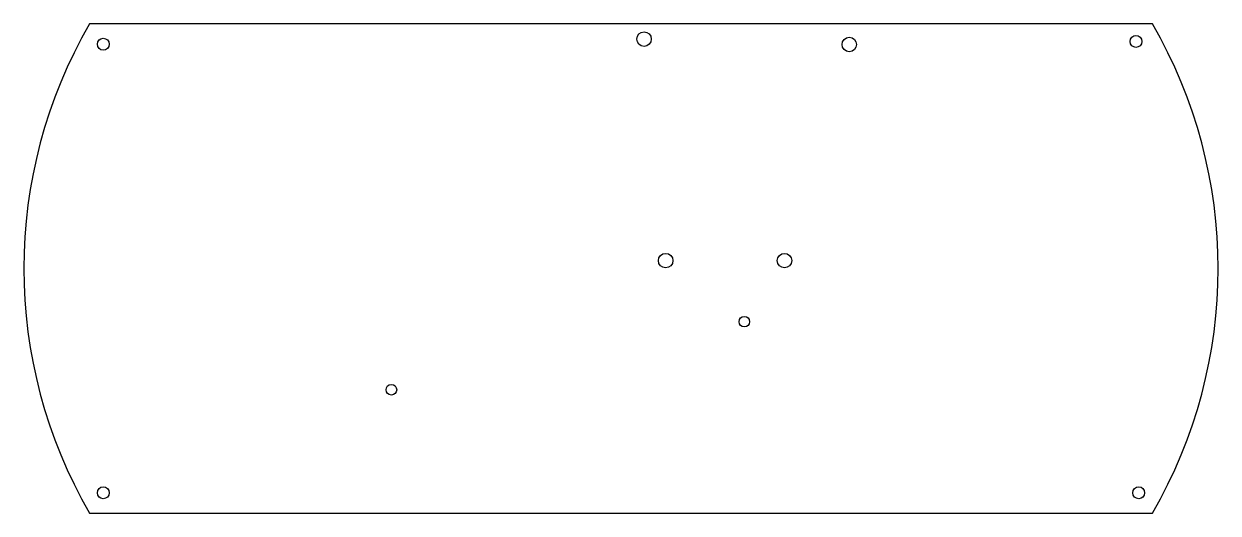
# Model space of a CAD drawing. Extents: x -15 to 265, y 0 to 115.
import ezdxf

# ---------------------------------------------------------------- set-up
doc = ezdxf.new("R2010")
doc.units = 0
doc.layers.add('20', color=7, linetype='CONTINUOUS')

msp = doc.modelspace()

# ---------------------------------------------------------------- linework, layer by layer
at = {"layer": '20'}
for p, q in [((250, 115), (0, 115)), ((0, 0), (250, 0))]:
    msp.add_line(p, q, dxfattribs=at)
for centre, radius in [((130.423, 111.423), 1.7018), ((3.27, 110.23), 1.4), ((178.683, 110.153), 1.7018), ((246.095, 110.865), 1.4), ((135.503, 59.353), 1.7018), ((163.443, 59.353), 1.7018), ((154, 45), 1.25), ((71, 29), 1.25), ((3.27, 4.77), 1.4), ((246.73, 4.77), 1.4)]:
    msp.add_circle(centre, radius, dxfattribs=at)
for centre, start, end in [((99.5929, 57.5), 150, 210), ((150.4071, 57.5), 330, 30)]:
    msp.add_arc(centre, 115, start, end, dxfattribs=at)

doc.saveas('drawing.dxf')
